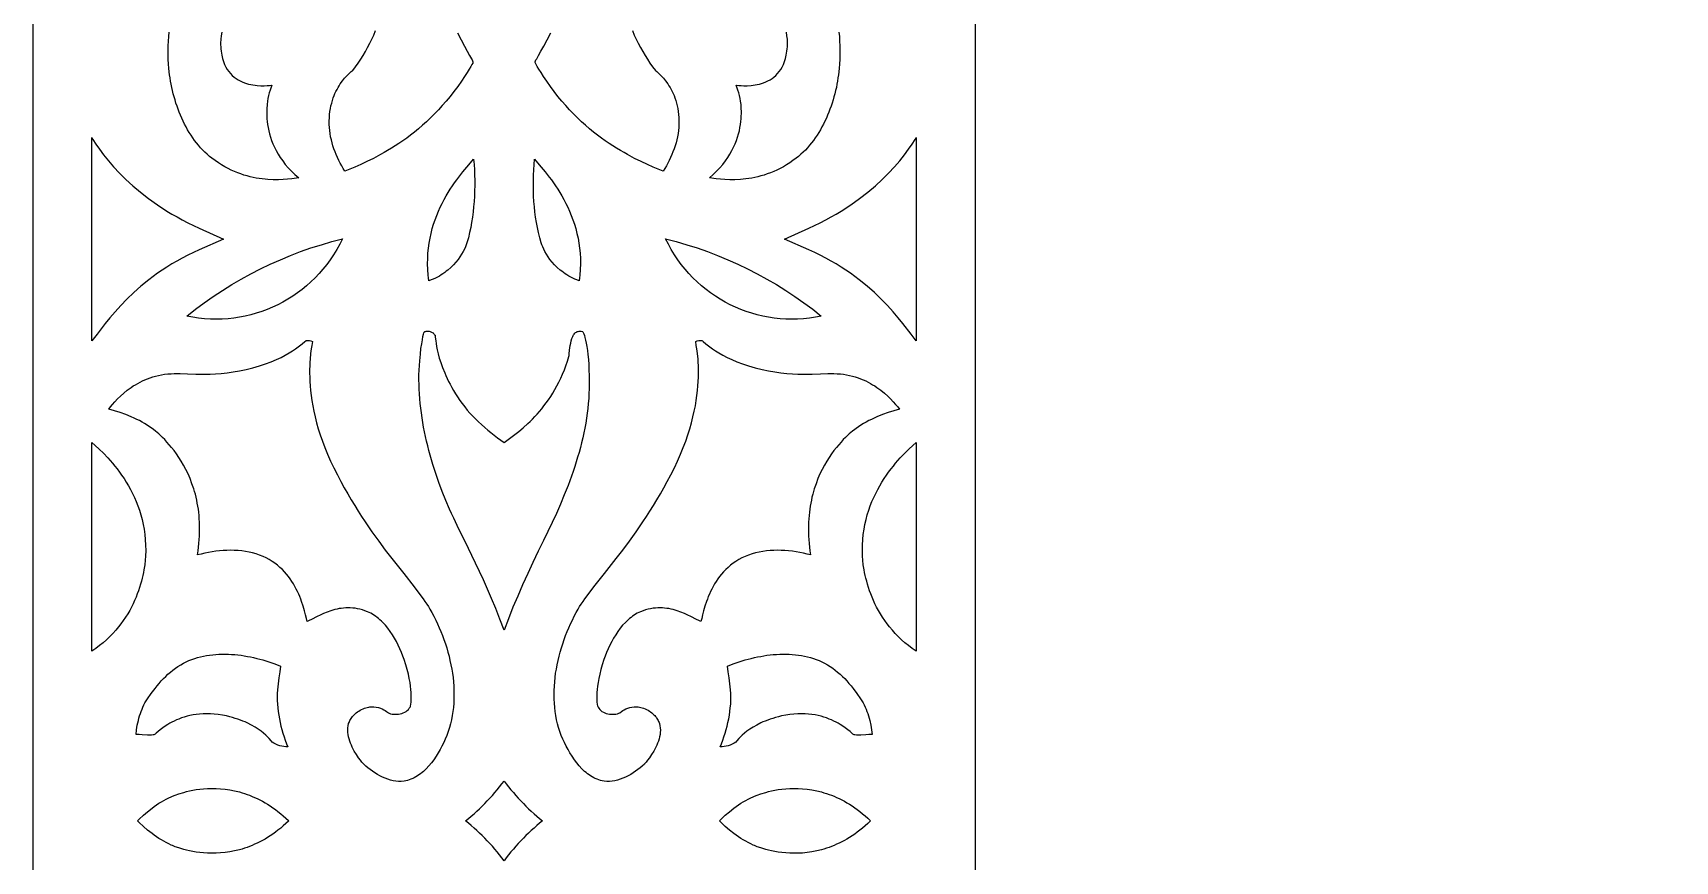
# Model space of a CAD drawing. Extents: x -375 to 375, y -1025 to 1025.
# Drawn here: x -270 to -130.6, y -835.7 to -765.4 of the extents above; entities that cross this region are included whole.
import ezdxf

# ---------------------------------------------------------------- set-up
doc = ezdxf.new("R2010")
doc.units = 0
doc.layers.add('LAYER_1', color=18, linetype='CONTINUOUS')
doc.layers.add('LAYER_2', color=174, linetype='CONTINUOUS')

msp = doc.modelspace()

# ---------------------------------------------------------------- linework, layer by layer
at = {"layer": 'LAYER_1'}
for points in [[(-253.97, -765.38), (-254.02, -765.67), (-254.05, -765.97), (-254.06, -766.29), (-254.06, -766.45), (-254.05, -766.62), (-254.04, -766.79), (-254.02, -766.97), (-253.99, -767.14), (-253.96, -767.33), (-253.9, -767.61), (-253.82, -767.87), (-253.72, -768.11), (-253.62, -768.33), (-253.5, -768.53), (-253.37, -768.72), (-253.22, -768.89), (-253.07, -769.04), (-252.91, -769.18), (-252.75, -769.3), (-252.58, -769.41), (-252.4, -769.51), (-252.22, -769.59), (-252.04, -769.66), (-251.86, -769.72), (-251.68, -769.77), (-251.5, -769.81), (-251.32, -769.85), (-251.14, -769.87), (-250.97, -769.89), (-250.65, -769.91), (-250.36, -769.92), (-250.12, -769.9), (-249.92, -769.89), (-249.71, -769.86), (-249.86, -770.3), (-249.93, -770.53), (-249.99, -770.75), (-250.04, -771), (-250.08, -771.23), (-250.12, -771.52), (-250.14, -771.87), (-250.15, -772.07), (-250.15, -772.28), (-250.14, -772.5), (-250.13, -772.72), (-250.11, -772.96), (-250.08, -773.21), (-250.03, -773.47), (-249.98, -773.73), (-249.91, -774), (-249.83, -774.27), (-249.73, -774.55), (-249.62, -774.84), (-249.49, -775.13), (-249.35, -775.42), (-249.18, -775.71), (-249, -776), (-248.79, -776.3), (-248.57, -776.59), (-248.32, -776.88), (-248.05, -777.17), (-247.75, -777.46), (-247.43, -777.74), (-248.02, -777.82), (-248.37, -777.85), (-248.75, -777.88), (-249.16, -777.89), (-249.59, -777.89), (-250.06, -777.87), (-250.29, -777.85), (-250.54, -777.82), (-250.78, -777.79), (-251.04, -777.75), (-251.29, -777.7), (-251.55, -777.64), (-251.81, -777.57), (-252.08, -777.49), (-252.34, -777.4), (-252.61, -777.31), (-252.88, -777.2), (-253.16, -777.07), (-253.43, -776.94), (-253.7, -776.79), (-253.98, -776.63), (-254.25, -776.46), (-254.53, -776.27), (-254.8, -776.07), (-255.01, -775.91), (-255.2, -775.73), (-255.4, -775.55), (-255.58, -775.37), (-255.76, -775.17), (-255.94, -774.97), (-256.11, -774.77), (-256.27, -774.56), (-256.42, -774.34), (-256.57, -774.11), (-256.72, -773.88), (-256.86, -773.65), (-256.99, -773.41), (-257.12, -773.17), (-257.24, -772.93), (-257.36, -772.68), (-257.47, -772.42), (-257.57, -772.17), (-257.67, -771.91), (-257.76, -771.65), (-257.85, -771.39), (-257.93, -771.12), (-258.01, -770.86), (-258.08, -770.59), (-258.14, -770.32), (-258.2, -770.05), (-258.26, -769.79), (-258.31, -769.52), (-258.35, -769.25), (-258.39, -768.98), (-258.45, -768.45), (-258.48, -768.07), (-258.5, -767.69), (-258.51, -767.3), (-258.52, -766.92), (-258.51, -766.53), (-258.49, -766.14), (-258.47, -765.75), (-258.43, -765.37)], [(-233.96, -765.42), (-233.65, -766.03), (-233.36, -766.55), (-233.12, -766.99), (-232.92, -767.34), (-232.77, -767.62), (-232.71, -767.72), (-232.67, -767.81), (-232.65, -767.88), (-232.64, -767.93), (-232.66, -767.99), (-232.72, -768.11), (-232.82, -768.29), (-232.96, -768.52), (-233.14, -768.8), (-233.36, -769.14), (-233.62, -769.53), (-233.93, -769.97), (-234.26, -770.4), (-234.58, -770.82), (-234.91, -771.22), (-235.24, -771.6), (-235.57, -771.97), (-235.91, -772.31), (-236.24, -772.65), (-236.58, -772.97), (-236.92, -773.27), (-237.26, -773.56), (-237.59, -773.84), (-237.93, -774.1), (-238.26, -774.35), (-238.59, -774.59), (-238.92, -774.81), (-239.24, -775.02), (-239.56, -775.22), (-239.88, -775.41), (-240.19, -775.59), (-240.49, -775.76), (-241.08, -776.08), (-241.64, -776.35), (-242.17, -776.6), (-242.66, -776.81), (-243.51, -777.17), (-243.65, -776.95), (-243.78, -776.72), (-243.9, -776.48), (-244.02, -776.25), (-244.13, -776.01), (-244.24, -775.76), (-244.34, -775.51), (-244.44, -775.26), (-244.52, -775.01), (-244.6, -774.76), (-244.66, -774.5), (-244.72, -774.24), (-244.77, -773.98), (-244.8, -773.72), (-244.83, -773.46), (-244.84, -773.2), (-244.84, -772.91), (-244.83, -772.62), (-244.81, -772.35), (-244.78, -772.09), (-244.74, -771.85), (-244.69, -771.61), (-244.63, -771.38), (-244.57, -771.16), (-244.5, -770.95), (-244.43, -770.75), (-244.35, -770.56), (-244.27, -770.39), (-244.18, -770.22), (-244.09, -770.06), (-244, -769.91), (-243.91, -769.76), (-243.72, -769.51), (-243.54, -769.28), (-243.37, -769.09), (-243.21, -768.94), (-242.97, -768.72), (-242.89, -768.65), (-242.85, -768.61), (-242.61, -768.3), (-242.39, -767.99), (-242.17, -767.67), (-241.97, -767.34), (-241.77, -767), (-241.58, -766.66), (-241.4, -766.31), (-241.22, -765.96), (-241.06, -765.61), (-240.91, -765.24)], [(-219.09, -765.24), (-218.94, -765.61), (-218.78, -765.96), (-218.6, -766.31), (-218.42, -766.66), (-218.23, -767), (-218.03, -767.34), (-217.83, -767.67), (-217.61, -767.99), (-217.39, -768.3), (-217.15, -768.61), (-217.11, -768.65), (-217.03, -768.72), (-216.79, -768.94), (-216.63, -769.09), (-216.46, -769.28), (-216.28, -769.51), (-216.09, -769.76), (-216, -769.91), (-215.91, -770.06), (-215.82, -770.22), (-215.73, -770.39), (-215.65, -770.56), (-215.57, -770.75), (-215.5, -770.95), (-215.43, -771.16), (-215.37, -771.38), (-215.31, -771.61), (-215.26, -771.85), (-215.22, -772.09), (-215.19, -772.35), (-215.17, -772.62), (-215.16, -772.91), (-215.16, -773.2), (-215.17, -773.46), (-215.2, -773.72), (-215.23, -773.98), (-215.28, -774.24), (-215.34, -774.5), (-215.4, -774.76), (-215.48, -775.01), (-215.56, -775.26), (-215.66, -775.51), (-215.76, -775.76), (-215.86, -776.01), (-215.98, -776.25), (-216.1, -776.48), (-216.22, -776.72), (-216.35, -776.95), (-216.49, -777.17), (-217.34, -776.81), (-217.83, -776.6), (-218.36, -776.35), (-218.92, -776.08), (-219.51, -775.76), (-219.81, -775.59), (-220.12, -775.41), (-220.44, -775.22), (-220.76, -775.02), (-221.08, -774.81), (-221.41, -774.59), (-221.74, -774.35), (-222.07, -774.1), (-222.41, -773.84), (-222.74, -773.56), (-223.08, -773.27), (-223.42, -772.97), (-223.75, -772.65), (-224.09, -772.31), (-224.43, -771.97), (-224.76, -771.6), (-225.09, -771.22), (-225.42, -770.82), (-225.74, -770.4), (-226.07, -769.97), (-226.38, -769.53), (-226.64, -769.14), (-226.86, -768.8), (-227.04, -768.52), (-227.18, -768.29), (-227.28, -768.11), (-227.34, -767.99), (-227.36, -767.93), (-227.35, -767.88), (-227.32, -767.81), (-227.29, -767.72), (-227.23, -767.62), (-227.08, -767.34), (-226.88, -766.99), (-226.63, -766.55), (-226.35, -766.03), (-226.04, -765.42)], [(-201.57, -765.37), (-201.53, -765.75), (-201.51, -766.14), (-201.49, -766.53), (-201.48, -766.92), (-201.49, -767.3), (-201.5, -767.69), (-201.52, -768.07), (-201.55, -768.45), (-201.61, -768.98), (-201.65, -769.25), (-201.69, -769.52), (-201.74, -769.79), (-201.79, -770.05), (-201.85, -770.32), (-201.92, -770.59), (-201.99, -770.86), (-202.07, -771.12), (-202.15, -771.39), (-202.24, -771.65), (-202.33, -771.91), (-202.43, -772.17), (-202.53, -772.42), (-202.64, -772.68), (-202.76, -772.93), (-202.88, -773.17), (-203.01, -773.41), (-203.14, -773.65), (-203.28, -773.88), (-203.42, -774.11), (-203.58, -774.34), (-203.73, -774.56), (-203.89, -774.77), (-204.06, -774.97), (-204.24, -775.17), (-204.42, -775.37), (-204.6, -775.55), (-204.8, -775.73), (-204.99, -775.91), (-205.2, -776.07), (-205.47, -776.27), (-205.75, -776.46), (-206.02, -776.63), (-206.29, -776.79), (-206.57, -776.94), (-206.84, -777.07), (-207.11, -777.2), (-207.39, -777.31), (-207.66, -777.4), (-207.92, -777.49), (-208.19, -777.57), (-208.45, -777.64), (-208.71, -777.7), (-208.96, -777.75), (-209.22, -777.79), (-209.46, -777.82), (-209.71, -777.85), (-209.94, -777.87), (-210.4, -777.89), (-210.84, -777.89), (-211.25, -777.88), (-211.63, -777.85), (-211.98, -777.82), (-212.57, -777.74), (-212.25, -777.46), (-211.95, -777.17), (-211.68, -776.88), (-211.43, -776.59), (-211.2, -776.3), (-211, -776), (-210.82, -775.71), (-210.65, -775.42), (-210.51, -775.13), (-210.38, -774.84), (-210.27, -774.55), (-210.17, -774.27), (-210.09, -774), (-210.02, -773.73), (-209.97, -773.47), (-209.92, -773.21), (-209.89, -772.96), (-209.87, -772.72), (-209.86, -772.5), (-209.85, -772.28), (-209.85, -772.07), (-209.86, -771.87), (-209.88, -771.52), (-209.92, -771.23), (-209.95, -771), (-210.01, -770.75), (-210.07, -770.53), (-210.14, -770.3), (-210.29, -769.86), (-210.08, -769.89), (-209.88, -769.9), (-209.64, -769.92), (-209.35, -769.91), (-209.03, -769.89), (-208.86, -769.87), (-208.68, -769.85), (-208.5, -769.81), (-208.32, -769.77), (-208.14, -769.72), (-207.96, -769.66), (-207.78, -769.59), (-207.6, -769.51), (-207.42, -769.41), (-207.25, -769.3), (-207.09, -769.18), (-206.93, -769.04), (-206.78, -768.89), (-206.63, -768.72), (-206.5, -768.53), (-206.38, -768.33), (-206.27, -768.11), (-206.18, -767.87), (-206.1, -767.61), (-206.04, -767.33), (-206.01, -767.14), (-205.98, -766.97), (-205.96, -766.79), (-205.95, -766.62), (-205.94, -766.45), (-205.94, -766.29), (-205.95, -765.97), (-205.98, -765.67), (-206.03, -765.38)]]:
    msp.add_lwpolyline(points, dxfattribs=at)
for points in [[(-265, -774.32), (-264.91, -774.47), (-264.65, -774.87), (-264.34, -775.31), (-263.99, -775.78), (-263.59, -776.28), (-263.15, -776.79), (-262.65, -777.32), (-262.11, -777.86), (-261.52, -778.4), (-260.87, -778.95), (-260.18, -779.49), (-259.43, -780.02), (-258.62, -780.55), (-258.2, -780.8), (-257.76, -781.05), (-257.31, -781.3), (-256.84, -781.54), (-256.36, -781.77), (-255.87, -782), (-253.81, -782.92), (-255.87, -783.84), (-256.37, -784.06), (-256.85, -784.3), (-257.32, -784.54), (-257.77, -784.79), (-258.2, -785.04), (-258.62, -785.3), (-259.02, -785.56), (-259.41, -785.83), (-259.78, -786.1), (-260.14, -786.37), (-260.82, -786.92), (-261.44, -787.47), (-262.01, -788.02), (-262.54, -788.57), (-263.02, -789.1), (-263.46, -789.61), (-263.86, -790.1), (-264.55, -790.99), (-265, -791.57)], [(-195.45, -790.99), (-196.14, -790.1), (-196.54, -789.61), (-196.98, -789.1), (-197.46, -788.57), (-197.99, -788.02), (-198.56, -787.47), (-199.18, -786.92), (-199.86, -786.37), (-200.22, -786.1), (-200.59, -785.83), (-200.98, -785.56), (-201.38, -785.3), (-201.8, -785.04), (-202.23, -784.79), (-202.68, -784.54), (-203.15, -784.3), (-203.63, -784.06), (-204.13, -783.84), (-206.19, -782.92), (-204.13, -782), (-203.64, -781.77), (-203.16, -781.54), (-202.69, -781.3), (-202.24, -781.05), (-201.8, -780.8), (-201.38, -780.55), (-200.57, -780.02), (-199.82, -779.49), (-199.13, -778.95), (-198.48, -778.4), (-197.89, -777.86), (-197.35, -777.32), (-196.85, -776.79), (-196.41, -776.28), (-196.01, -775.78), (-195.66, -775.31), (-195.35, -774.87), (-195.09, -774.47), (-195, -774.32), (-195, -791.57)], [(-236.41, -786.22), (-236.44, -785.98), (-236.47, -785.5), (-236.49, -785.03), (-236.48, -784.57), (-236.46, -784.12), (-236.41, -783.69), (-236.36, -783.26), (-236.28, -782.84), (-236.19, -782.44), (-236.09, -782.04), (-235.98, -781.66), (-235.85, -781.28), (-235.71, -780.92), (-235.57, -780.57), (-235.41, -780.23), (-235.25, -779.9), (-235.09, -779.58), (-234.91, -779.27), (-234.74, -778.97), (-234.56, -778.69), (-234.38, -778.41), (-234.2, -778.15), (-234.02, -777.9), (-233.84, -777.66), (-233.49, -777.21), (-233.16, -776.81), (-232.85, -776.46), (-232.58, -776.15), (-232.55, -776.6), (-232.52, -777.04), (-232.51, -777.49), (-232.49, -777.94), (-232.49, -778.39), (-232.5, -778.83), (-232.51, -779.28), (-232.54, -779.73), (-232.58, -780.18), (-232.62, -780.62), (-232.68, -781.07), (-232.75, -781.51), (-232.83, -781.95), (-232.93, -782.38), (-233.03, -782.81), (-233.16, -783.24), (-233.21, -783.4), (-233.28, -783.58), (-233.37, -783.77), (-233.47, -783.98), (-233.6, -784.2), (-233.74, -784.42), (-233.9, -784.65), (-234.09, -784.88), (-234.29, -785.11), (-234.52, -785.34), (-234.77, -785.56), (-234.9, -785.66), (-235.04, -785.77), (-235.19, -785.87), (-235.34, -785.97), (-235.49, -786.06), (-235.66, -786.15), (-235.83, -786.24), (-236.01, -786.32), (-236.19, -786.39), (-236.38, -786.47)], [(-223.81, -786.39), (-223.99, -786.32), (-224.17, -786.24), (-224.34, -786.15), (-224.5, -786.06), (-224.66, -785.97), (-224.81, -785.87), (-224.96, -785.77), (-225.1, -785.66), (-225.23, -785.56), (-225.48, -785.34), (-225.71, -785.11), (-225.91, -784.88), (-226.1, -784.65), (-226.26, -784.42), (-226.4, -784.2), (-226.53, -783.98), (-226.63, -783.77), (-226.72, -783.58), (-226.79, -783.4), (-226.84, -783.24), (-226.96, -782.81), (-227.07, -782.38), (-227.17, -781.95), (-227.25, -781.51), (-227.32, -781.07), (-227.38, -780.62), (-227.42, -780.18), (-227.46, -779.73), (-227.49, -779.28), (-227.5, -778.83), (-227.51, -778.39), (-227.5, -777.94), (-227.49, -777.49), (-227.47, -777.04), (-227.45, -776.6), (-227.41, -776.15), (-227.15, -776.46), (-226.84, -776.81), (-226.51, -777.21), (-226.16, -777.66), (-225.98, -777.9), (-225.8, -778.15), (-225.62, -778.41), (-225.44, -778.69), (-225.26, -778.97), (-225.08, -779.27), (-224.91, -779.58), (-224.75, -779.9), (-224.59, -780.23), (-224.43, -780.57), (-224.29, -780.92), (-224.15, -781.28), (-224.02, -781.66), (-223.91, -782.04), (-223.81, -782.44), (-223.72, -782.84), (-223.64, -783.26), (-223.58, -783.69), (-223.54, -784.12), (-223.52, -784.57), (-223.51, -785.03), (-223.53, -785.5), (-223.56, -785.98), (-223.59, -786.22), (-223.62, -786.47)], [(-254.92, -789.72), (-255.43, -789.69), (-255.93, -789.63), (-256.43, -789.56), (-256.93, -789.46), (-256.2, -788.88), (-255.45, -788.33), (-254.68, -787.79), (-253.91, -787.28), (-253.12, -786.79), (-252.31, -786.32), (-251.5, -785.88), (-250.67, -785.45), (-249.84, -785.05), (-248.99, -784.68), (-248.13, -784.32), (-247.27, -783.99), (-246.39, -783.68), (-245.51, -783.4), (-244.62, -783.14), (-243.72, -782.91), (-243.95, -783.37), (-244.2, -783.82), (-244.47, -784.25), (-244.75, -784.68), (-245.05, -785.08), (-245.37, -785.47), (-245.7, -785.85), (-246.04, -786.21), (-246.39, -786.56), (-246.76, -786.89), (-247.14, -787.2), (-247.54, -787.49), (-247.94, -787.77), (-248.36, -788.03), (-248.78, -788.28), (-249.21, -788.5), (-249.65, -788.71), (-250.1, -788.9), (-250.56, -789.07), (-251.03, -789.22), (-251.5, -789.36), (-251.97, -789.47), (-252.46, -789.56), (-252.94, -789.64), (-253.43, -789.69), (-253.93, -789.72), (-254.42, -789.73)], [(-206.07, -789.72), (-206.57, -789.69), (-207.06, -789.64), (-207.54, -789.56), (-208.03, -789.47), (-208.5, -789.36), (-208.97, -789.22), (-209.44, -789.07), (-209.9, -788.9), (-210.35, -788.71), (-210.79, -788.5), (-211.22, -788.28), (-211.64, -788.03), (-212.06, -787.77), (-212.46, -787.49), (-212.85, -787.2), (-213.24, -786.89), (-213.6, -786.56), (-213.96, -786.21), (-214.3, -785.85), (-214.63, -785.47), (-214.95, -785.08), (-215.25, -784.68), (-215.53, -784.25), (-215.8, -783.82), (-216.05, -783.37), (-216.28, -782.91), (-215.38, -783.14), (-214.49, -783.4), (-213.61, -783.68), (-212.73, -783.99), (-211.87, -784.32), (-211.01, -784.68), (-210.16, -785.05), (-209.33, -785.45), (-208.5, -785.88), (-207.69, -786.32), (-206.88, -786.79), (-206.09, -787.28), (-205.32, -787.79), (-204.55, -788.33), (-203.8, -788.88), (-203.07, -789.46), (-203.57, -789.56), (-204.07, -789.63), (-204.57, -789.69), (-205.08, -789.72), (-205.57, -789.73)], [(-239.18, -828.92), (-239.41, -828.88), (-239.64, -828.83), (-239.87, -828.76), (-240.09, -828.67), (-240.31, -828.58), (-240.53, -828.47), (-240.75, -828.35), (-240.96, -828.22), (-241.16, -828.08), (-241.36, -827.94), (-241.55, -827.79), (-241.73, -827.64), (-241.91, -827.48), (-241.96, -827.43), (-242.06, -827.32), (-242.19, -827.15), (-242.35, -826.93), (-242.53, -826.67), (-242.71, -826.37), (-242.8, -826.21), (-242.88, -826.05), (-242.96, -825.88), (-243.04, -825.7), (-243.1, -825.52), (-243.16, -825.34), (-243.21, -825.15), (-243.24, -824.97), (-243.26, -824.78), (-243.27, -824.59), (-243.26, -824.41), (-243.23, -824.22), (-243.19, -824.04), (-243.16, -823.95), (-243.12, -823.86), (-243.08, -823.78), (-243.04, -823.69), (-242.98, -823.6), (-242.92, -823.52), (-242.86, -823.44), (-242.79, -823.36), (-242.71, -823.28), (-242.63, -823.2), (-242.54, -823.13), (-242.44, -823.05), (-242.34, -822.98), (-242.22, -822.91), (-242.1, -822.84), (-241.97, -822.78), (-241.85, -822.73), (-241.73, -822.69), (-241.61, -822.66), (-241.49, -822.63), (-241.38, -822.62), (-241.27, -822.61), (-241.16, -822.6), (-241.06, -822.61), (-240.86, -822.63), (-240.67, -822.67), (-240.5, -822.72), (-240.34, -822.79), (-240.2, -822.86), (-240.08, -822.93), (-239.97, -823), (-239.82, -823.11), (-239.74, -823.16), (-239.63, -823.2), (-239.5, -823.23), (-239.37, -823.25), (-239.24, -823.25), (-239.1, -823.25), (-238.96, -823.23), (-238.82, -823.2), (-238.68, -823.17), (-238.55, -823.12), (-238.43, -823.06), (-238.31, -823), (-238.21, -822.92), (-238.12, -822.84), (-238.04, -822.74), (-237.97, -822.64), (-237.95, -822.58), (-237.93, -822.52), (-237.91, -822.42), (-237.89, -822.19), (-237.88, -822.04), (-237.87, -821.85), (-237.87, -821.64), (-237.88, -821.41), (-237.9, -821.14), (-237.94, -820.85), (-237.98, -820.54), (-238.04, -820.2), (-238.12, -819.84), (-238.22, -819.45), (-238.34, -819.04), (-238.48, -818.61), (-238.59, -818.31), (-238.71, -818), (-238.85, -817.69), (-238.99, -817.39), (-239.14, -817.08), (-239.3, -816.79), (-239.48, -816.5), (-239.66, -816.22), (-239.86, -815.95), (-240.07, -815.69), (-240.29, -815.45), (-240.41, -815.34), (-240.53, -815.23), (-240.65, -815.13), (-240.78, -815.03), (-240.9, -814.93), (-241.04, -814.84), (-241.17, -814.76), (-241.31, -814.68), (-241.45, -814.61), (-241.59, -814.55), (-241.81, -814.46), (-242.02, -814.39), (-242.24, -814.33), (-242.44, -814.29), (-242.65, -814.25), (-242.85, -814.23), (-243.05, -814.22), (-243.25, -814.21), (-243.44, -814.22), (-243.63, -814.23), (-243.82, -814.26), (-244, -814.28), (-244.18, -814.32), (-244.36, -814.36), (-244.7, -814.46), (-245.02, -814.57), (-245.32, -814.7), (-245.61, -814.83), (-245.87, -814.96), (-246.34, -815.2), (-246.54, -815.3), (-246.72, -815.38), (-246.78, -815.12), (-246.85, -814.81), (-246.94, -814.46), (-247.05, -814.08), (-247.18, -813.68), (-247.26, -813.47), (-247.34, -813.26), (-247.43, -813.05), (-247.53, -812.83), (-247.64, -812.62), (-247.75, -812.4), (-247.88, -812.19), (-248.01, -811.98), (-248.15, -811.76), (-248.3, -811.56), (-248.47, -811.35), (-248.64, -811.16), (-248.82, -810.96), (-249.02, -810.78), (-249.23, -810.6), (-249.45, -810.43), (-249.68, -810.27), (-249.93, -810.12), (-250.19, -809.98), (-250.46, -809.85), (-250.75, -809.74), (-251.05, -809.64), (-251.35, -809.55), (-251.65, -809.48), (-251.96, -809.43), (-252.27, -809.38), (-252.58, -809.35), (-252.9, -809.34), (-253.21, -809.33), (-253.53, -809.34), (-253.85, -809.36), (-254.16, -809.38), (-254.48, -809.42), (-254.79, -809.46), (-255.1, -809.52), (-255.41, -809.58), (-255.72, -809.65), (-256.02, -809.72), (-255.97, -809.39), (-255.93, -809.07), (-255.9, -808.75), (-255.87, -808.43), (-255.85, -808.12), (-255.84, -807.82), (-255.84, -807.52), (-255.84, -807.22), (-255.85, -806.94), (-255.87, -806.65), (-255.89, -806.38), (-255.92, -806.1), (-255.95, -805.84), (-255.99, -805.58), (-256.04, -805.32), (-256.09, -805.07), (-256.14, -804.82), (-256.2, -804.58), (-256.27, -804.35), (-256.34, -804.12), (-256.49, -803.68), (-256.65, -803.25), (-256.82, -802.85), (-257.01, -802.47), (-257.2, -802.11), (-257.4, -801.77), (-257.6, -801.45), (-257.81, -801.15), (-258.01, -800.87), (-258.22, -800.61), (-258.42, -800.37), (-258.62, -800.15), (-258.8, -799.94), (-258.98, -799.76), (-259.31, -799.46), (-259.58, -799.23), (-259.77, -799.07), (-259.88, -799), (-260.09, -798.85), (-260.3, -798.71), (-260.51, -798.58), (-260.73, -798.45), (-260.96, -798.33), (-261.18, -798.22), (-261.41, -798.11), (-261.65, -798.01), (-262.12, -797.82), (-262.6, -797.65), (-263.08, -797.49), (-263.56, -797.35), (-263.42, -797.16), (-263.24, -796.95), (-263.04, -796.73), (-262.82, -796.49), (-262.57, -796.25), (-262.29, -796), (-261.98, -795.75), (-261.82, -795.63), (-261.65, -795.51), (-261.48, -795.39), (-261.29, -795.28), (-261.1, -795.17), (-260.9, -795.06), (-260.7, -794.96), (-260.49, -794.87), (-260.27, -794.78), (-260.05, -794.69), (-259.81, -794.62), (-259.58, -794.55), (-259.33, -794.49), (-259.08, -794.44), (-258.82, -794.4), (-258.55, -794.37), (-258.27, -794.35), (-257.99, -794.34), (-257.48, -794.34), (-256.87, -794.37), (-256.17, -794.39), (-255.78, -794.4), (-255.37, -794.39), (-254.94, -794.38), (-254.49, -794.36), (-254.01, -794.32), (-253.51, -794.27), (-253, -794.2), (-252.46, -794.1), (-251.9, -793.99), (-251.33, -793.85), (-251.04, -793.77), (-250.76, -793.69), (-250.5, -793.6), (-250.25, -793.52), (-249.77, -793.34), (-249.33, -793.15), (-248.93, -792.96), (-248.57, -792.77), (-248.24, -792.58), (-247.96, -792.4), (-247.7, -792.23), (-247.48, -792.07), (-247.13, -791.8), (-246.91, -791.62), (-246.84, -791.56), (-246.79, -791.54), (-246.73, -791.53), (-246.66, -791.53), (-246.52, -791.54), (-246.39, -791.57), (-246.27, -791.62), (-246.32, -791.95), (-246.37, -792.25), (-246.42, -792.64), (-246.47, -793.12), (-246.49, -793.38), (-246.5, -793.67), (-246.51, -793.98), (-246.51, -794.3), (-246.5, -794.65), (-246.49, -795.01), (-246.46, -795.39), (-246.43, -795.78), (-246.38, -796.2), (-246.31, -796.63), (-246.24, -797.08), (-246.15, -797.54), (-246.04, -798.02), (-245.91, -798.51), (-245.77, -799.02), (-245.61, -799.54), (-245.42, -800.07), (-245.22, -800.62), (-244.99, -801.18), (-244.73, -801.76), (-244.46, -802.34), (-244.15, -802.94), (-243.86, -803.49), (-243.57, -804.02), (-243.27, -804.54), (-242.97, -805.04), (-242.68, -805.53), (-242.38, -806), (-242.09, -806.46), (-241.79, -806.91), (-241.5, -807.34), (-241.21, -807.76), (-240.63, -808.57), (-240.08, -809.32), (-239.53, -810.03), (-238.52, -811.31), (-237.62, -812.44), (-237.22, -812.96), (-236.87, -813.44), (-236.71, -813.67), (-236.56, -813.89), (-236.42, -814.11), (-236.29, -814.32), (-236.12, -814.62), (-235.96, -814.93), (-235.8, -815.25), (-235.65, -815.57), (-235.5, -815.9), (-235.36, -816.23), (-235.23, -816.57), (-235.1, -816.91), (-234.98, -817.26), (-234.87, -817.61), (-234.77, -817.97), (-234.67, -818.32), (-234.59, -818.68), (-234.51, -819.04), (-234.44, -819.41), (-234.38, -819.77), (-234.33, -820.13), (-234.3, -820.5), (-234.27, -820.86), (-234.25, -821.22), (-234.25, -821.59), (-234.25, -821.95), (-234.27, -822.3), (-234.3, -822.66), (-234.34, -823.01), (-234.39, -823.36), (-234.46, -823.71), (-234.54, -824.05), (-234.63, -824.38), (-234.73, -824.71), (-234.86, -825.04), (-234.99, -825.36), (-235.12, -825.65), (-235.27, -825.94), (-235.43, -826.23), (-235.59, -826.53), (-235.77, -826.81), (-235.97, -827.1), (-236.17, -827.37), (-236.38, -827.63), (-236.61, -827.87), (-236.72, -827.98), (-236.84, -828.09), (-236.96, -828.2), (-237.09, -828.3), (-237.22, -828.39), (-237.35, -828.48), (-237.48, -828.56), (-237.62, -828.64), (-237.75, -828.7), (-237.9, -828.76), (-238.04, -828.81), (-238.19, -828.86), (-238.33, -828.89), (-238.49, -828.92), (-238.72, -828.94), (-238.95, -828.94)], [(-230.36, -815.17), (-230.71, -814.28), (-231.06, -813.43), (-231.41, -812.62), (-231.75, -811.85), (-232.09, -811.12), (-232.41, -810.42), (-232.72, -809.77), (-233.3, -808.58), (-233.83, -807.53), (-234.27, -806.62), (-234.46, -806.21), (-234.63, -805.84), (-234.94, -805.1), (-235.24, -804.35), (-235.53, -803.59), (-235.8, -802.82), (-236.05, -802.05), (-236.16, -801.65), (-236.28, -801.26), (-236.38, -800.87), (-236.48, -800.47), (-236.58, -800.08), (-236.67, -799.68), (-236.75, -799.28), (-236.83, -798.88), (-236.9, -798.48), (-236.96, -798.08), (-237.02, -797.68), (-237.07, -797.27), (-237.12, -796.87), (-237.15, -796.47), (-237.18, -796.07), (-237.2, -795.66), (-237.21, -795.26), (-237.22, -794.86), (-237.22, -794.45), (-237.2, -794.05), (-237.18, -793.65), (-237.15, -793.25), (-237.1, -792.7), (-237.05, -792.22), (-236.99, -791.81), (-236.93, -791.47), (-236.88, -791.2), (-236.84, -791), (-236.8, -790.88), (-236.78, -790.84), (-236.77, -790.82), (-236.72, -790.78), (-236.67, -790.76), (-236.61, -790.74), (-236.55, -790.73), (-236.48, -790.73), (-236.42, -790.73), (-236.35, -790.74), (-236.28, -790.76), (-236.21, -790.79), (-236.15, -790.82), (-236.09, -790.85), (-236.03, -790.89), (-235.98, -790.94), (-235.93, -790.98), (-235.89, -791.04), (-235.86, -791.09), (-235.85, -791.14), (-235.84, -791.24), (-235.8, -791.56), (-235.77, -791.78), (-235.73, -792.04), (-235.67, -792.33), (-235.59, -792.66), (-235.5, -793.02), (-235.37, -793.41), (-235.22, -793.83), (-235.04, -794.28), (-234.94, -794.51), (-234.83, -794.75), (-234.71, -795), (-234.58, -795.25), (-234.44, -795.51), (-234.29, -795.78), (-234.13, -796.05), (-233.95, -796.32), (-233.76, -796.61), (-233.56, -796.89), (-233.34, -797.16), (-233.12, -797.43), (-232.89, -797.69), (-232.66, -797.95), (-232.41, -798.19), (-232.16, -798.44), (-231.9, -798.67), (-231.64, -798.9), (-231.38, -799.13), (-231.11, -799.35), (-230.56, -799.78), (-230, -800.19), (-229.42, -799.77), (-229.09, -799.52), (-228.74, -799.24), (-228.37, -798.93), (-227.98, -798.58), (-227.79, -798.39), (-227.59, -798.2), (-227.39, -797.99), (-227.19, -797.78), (-227, -797.55), (-226.8, -797.32), (-226.61, -797.08), (-226.41, -796.82), (-226.22, -796.56), (-226.04, -796.28), (-225.86, -795.99), (-225.68, -795.7), (-225.51, -795.39), (-225.34, -795.07), (-225.18, -794.73), (-225.03, -794.39), (-224.88, -794.03), (-224.75, -793.67), (-224.62, -793.28), (-224.5, -792.89), (-224.48, -792.79), (-224.47, -792.66), (-224.43, -792.34), (-224.41, -792.15), (-224.38, -791.96), (-224.34, -791.76), (-224.3, -791.56), (-224.24, -791.37), (-224.17, -791.2), (-224.13, -791.12), (-224.09, -791.05), (-224.04, -790.98), (-223.98, -790.92), (-223.92, -790.86), (-223.86, -790.82), (-223.79, -790.78), (-223.71, -790.76), (-223.63, -790.74), (-223.54, -790.74), (-223.45, -790.74), (-223.34, -790.76), (-223.33, -790.77), (-223.31, -790.79), (-223.27, -790.85), (-223.23, -790.96), (-223.18, -791.1), (-223.13, -791.28), (-223.08, -791.5), (-223.02, -791.75), (-222.97, -792.04), (-222.92, -792.37), (-222.88, -792.73), (-222.84, -793.13), (-222.81, -793.56), (-222.79, -794.02), (-222.77, -794.52), (-222.77, -795.06), (-222.77, -795.62), (-222.79, -796.04), (-222.81, -796.46), (-222.85, -796.88), (-222.89, -797.3), (-222.94, -797.71), (-223, -798.13), (-223.07, -798.54), (-223.15, -798.96), (-223.23, -799.37), (-223.32, -799.79), (-223.42, -800.2), (-223.52, -800.61), (-223.63, -801.02), (-223.75, -801.42), (-223.87, -801.83), (-224, -802.23), (-224.14, -802.64), (-224.28, -803.04), (-224.57, -803.84), (-224.89, -804.63), (-225.21, -805.42), (-225.56, -806.2), (-225.91, -806.97), (-226.27, -807.74), (-226.64, -808.49), (-227.1, -809.42), (-227.55, -810.36), (-227.99, -811.31), (-228.42, -812.26), (-228.83, -813.21), (-229.24, -814.17), (-229.63, -815.14), (-230, -816.11)], [(-221.28, -828.94), (-221.51, -828.92), (-221.66, -828.89), (-221.81, -828.86), (-221.96, -828.81), (-222.1, -828.76), (-222.25, -828.7), (-222.38, -828.64), (-222.52, -828.56), (-222.65, -828.48), (-222.78, -828.39), (-222.91, -828.3), (-223.04, -828.2), (-223.16, -828.09), (-223.28, -827.98), (-223.39, -827.87), (-223.62, -827.63), (-223.83, -827.37), (-224.03, -827.1), (-224.23, -826.81), (-224.41, -826.53), (-224.57, -826.23), (-224.73, -825.94), (-224.88, -825.65), (-225.01, -825.36), (-225.14, -825.04), (-225.26, -824.71), (-225.37, -824.38), (-225.46, -824.05), (-225.54, -823.71), (-225.61, -823.36), (-225.66, -823.01), (-225.7, -822.66), (-225.73, -822.3), (-225.75, -821.95), (-225.75, -821.59), (-225.75, -821.22), (-225.73, -820.86), (-225.7, -820.5), (-225.66, -820.13), (-225.62, -819.77), (-225.56, -819.41), (-225.49, -819.04), (-225.41, -818.68), (-225.33, -818.32), (-225.23, -817.97), (-225.13, -817.61), (-225.02, -817.26), (-224.9, -816.91), (-224.77, -816.57), (-224.64, -816.23), (-224.5, -815.9), (-224.35, -815.57), (-224.2, -815.25), (-224.04, -814.93), (-223.88, -814.62), (-223.71, -814.32), (-223.58, -814.11), (-223.44, -813.89), (-223.29, -813.67), (-223.13, -813.44), (-222.78, -812.96), (-222.38, -812.44), (-221.48, -811.31), (-220.47, -810.03), (-219.92, -809.32), (-219.36, -808.57), (-218.79, -807.76), (-218.5, -807.34), (-218.21, -806.91), (-217.91, -806.46), (-217.62, -806), (-217.32, -805.53), (-217.02, -805.04), (-216.73, -804.54), (-216.43, -804.02), (-216.14, -803.49), (-215.85, -802.94), (-215.54, -802.34), (-215.27, -801.76), (-215.01, -801.18), (-214.78, -800.62), (-214.58, -800.07), (-214.39, -799.54), (-214.23, -799.02), (-214.09, -798.51), (-213.96, -798.02), (-213.85, -797.54), (-213.76, -797.08), (-213.68, -796.63), (-213.62, -796.2), (-213.57, -795.78), (-213.54, -795.39), (-213.51, -795.01), (-213.5, -794.65), (-213.49, -794.3), (-213.49, -793.98), (-213.5, -793.67), (-213.51, -793.38), (-213.53, -793.12), (-213.57, -792.64), (-213.63, -792.25), (-213.68, -791.95), (-213.73, -791.62), (-213.61, -791.57), (-213.47, -791.54), (-213.34, -791.53), (-213.27, -791.53), (-213.21, -791.54), (-213.16, -791.56), (-213.09, -791.62), (-212.87, -791.8), (-212.52, -792.07), (-212.3, -792.23), (-212.04, -792.4), (-211.76, -792.58), (-211.43, -792.77), (-211.07, -792.96), (-210.67, -793.15), (-210.23, -793.34), (-209.75, -793.52), (-209.5, -793.6), (-209.24, -793.69), (-208.96, -793.77), (-208.67, -793.85), (-208.1, -793.99), (-207.54, -794.1), (-207, -794.2), (-206.49, -794.27), (-205.99, -794.32), (-205.51, -794.36), (-205.06, -794.38), (-204.63, -794.39), (-204.22, -794.4), (-203.83, -794.39), (-203.13, -794.37), (-202.52, -794.34), (-202.01, -794.34), (-201.73, -794.35), (-201.45, -794.37), (-201.18, -794.4), (-200.92, -794.44), (-200.67, -794.49), (-200.42, -794.55), (-200.18, -794.62), (-199.95, -794.69), (-199.73, -794.78), (-199.51, -794.87), (-199.3, -794.96), (-199.09, -795.06), (-198.9, -795.17), (-198.71, -795.28), (-198.52, -795.39), (-198.35, -795.51), (-198.18, -795.63), (-198.02, -795.75), (-197.71, -796), (-197.43, -796.25), (-197.18, -796.49), (-196.96, -796.73), (-196.76, -796.95), (-196.58, -797.16), (-196.44, -797.35), (-196.92, -797.49), (-197.4, -797.65), (-197.88, -797.82), (-198.35, -798.01), (-198.59, -798.11), (-198.82, -798.22), (-199.04, -798.33), (-199.27, -798.45), (-199.49, -798.58), (-199.7, -798.71), (-199.91, -798.85), (-200.12, -799), (-200.22, -799.07), (-200.42, -799.23), (-200.69, -799.46), (-201.01, -799.76), (-201.2, -799.94), (-201.38, -800.15), (-201.58, -800.37), (-201.78, -800.61), (-201.99, -800.87), (-202.19, -801.15), (-202.4, -801.45), (-202.6, -801.77), (-202.8, -802.11), (-202.99, -802.47), (-203.18, -802.85), (-203.35, -803.25), (-203.51, -803.68), (-203.66, -804.12), (-203.73, -804.35), (-203.8, -804.58), (-203.86, -804.82), (-203.91, -805.07), (-203.96, -805.32), (-204.01, -805.58), (-204.05, -805.84), (-204.08, -806.1), (-204.11, -806.38), (-204.13, -806.65), (-204.15, -806.94), (-204.16, -807.22), (-204.16, -807.52), (-204.16, -807.82), (-204.15, -808.12), (-204.13, -808.43), (-204.1, -808.75), (-204.07, -809.07), (-204.03, -809.39), (-203.98, -809.72), (-204.28, -809.65), (-204.59, -809.58), (-204.9, -809.52), (-205.21, -809.46), (-205.52, -809.42), (-205.84, -809.38), (-206.15, -809.36), (-206.47, -809.34), (-206.79, -809.33), (-207.1, -809.34), (-207.42, -809.35), (-207.73, -809.38), (-208.04, -809.43), (-208.35, -809.48), (-208.65, -809.55), (-208.95, -809.64), (-209.25, -809.74), (-209.54, -809.85), (-209.81, -809.98), (-210.07, -810.12), (-210.32, -810.27), (-210.55, -810.43), (-210.77, -810.6), (-210.98, -810.78), (-211.17, -810.96), (-211.36, -811.16), (-211.53, -811.35), (-211.7, -811.56), (-211.85, -811.76), (-211.99, -811.98), (-212.12, -812.19), (-212.25, -812.4), (-212.36, -812.62), (-212.47, -812.83), (-212.57, -813.05), (-212.66, -813.26), (-212.74, -813.47), (-212.82, -813.68), (-212.95, -814.08), (-213.06, -814.46), (-213.15, -814.81), (-213.22, -815.12), (-213.28, -815.38), (-213.46, -815.3), (-213.66, -815.2), (-214.13, -814.96), (-214.39, -814.83), (-214.68, -814.7), (-214.98, -814.57), (-215.3, -814.46), (-215.64, -814.36), (-215.82, -814.32), (-216, -814.28), (-216.18, -814.26), (-216.37, -814.23), (-216.56, -814.22), (-216.75, -814.21), (-216.95, -814.22), (-217.15, -814.23), (-217.35, -814.25), (-217.56, -814.29), (-217.76, -814.33), (-217.98, -814.39), (-218.19, -814.46), (-218.41, -814.55), (-218.55, -814.61), (-218.69, -814.68), (-218.83, -814.76), (-218.96, -814.84), (-219.1, -814.93), (-219.22, -815.03), (-219.35, -815.13), (-219.47, -815.23), (-219.59, -815.34), (-219.7, -815.45), (-219.93, -815.69), (-220.14, -815.95), (-220.33, -816.22), (-220.52, -816.5), (-220.7, -816.79), (-220.86, -817.08), (-221.01, -817.39), (-221.15, -817.69), (-221.29, -818), (-221.41, -818.31), (-221.52, -818.61), (-221.66, -819.04), (-221.78, -819.45), (-221.88, -819.84), (-221.96, -820.2), (-222.02, -820.54), (-222.06, -820.85), (-222.1, -821.14), (-222.12, -821.41), (-222.13, -821.64), (-222.13, -821.85), (-222.12, -822.04), (-222.11, -822.19), (-222.09, -822.42), (-222.07, -822.52), (-222.05, -822.58), (-222.02, -822.64), (-221.96, -822.74), (-221.88, -822.84), (-221.79, -822.92), (-221.69, -823), (-221.57, -823.06), (-221.45, -823.12), (-221.32, -823.17), (-221.18, -823.2), (-221.04, -823.23), (-220.9, -823.25), (-220.76, -823.25), (-220.63, -823.25), (-220.5, -823.23), (-220.37, -823.2), (-220.25, -823.16), (-220.18, -823.11), (-220.03, -823), (-219.92, -822.93), (-219.8, -822.86), (-219.66, -822.79), (-219.5, -822.72), (-219.33, -822.67), (-219.14, -822.63), (-218.94, -822.61), (-218.84, -822.6), (-218.73, -822.61), (-218.62, -822.62), (-218.5, -822.63), (-218.39, -822.66), (-218.27, -822.69), (-218.15, -822.73), (-218.03, -822.78), (-217.9, -822.84), (-217.77, -822.91), (-217.66, -822.98), (-217.56, -823.05), (-217.46, -823.13), (-217.37, -823.2), (-217.29, -823.28), (-217.21, -823.36), (-217.14, -823.44), (-217.07, -823.52), (-217.02, -823.6), (-216.96, -823.69), (-216.92, -823.78), (-216.88, -823.86), (-216.84, -823.95), (-216.81, -824.04), (-216.77, -824.22), (-216.74, -824.41), (-216.73, -824.59), (-216.74, -824.78), (-216.76, -824.97), (-216.79, -825.15), (-216.84, -825.34), (-216.9, -825.52), (-216.96, -825.7), (-217.04, -825.88), (-217.12, -826.05), (-217.2, -826.21), (-217.29, -826.37), (-217.47, -826.67), (-217.65, -826.93), (-217.81, -827.15), (-217.94, -827.32), (-218.04, -827.43), (-218.09, -827.48), (-218.27, -827.64), (-218.45, -827.79), (-218.64, -827.94), (-218.84, -828.08), (-219.04, -828.22), (-219.25, -828.35), (-219.47, -828.47), (-219.69, -828.58), (-219.91, -828.67), (-220.13, -828.76), (-220.36, -828.83), (-220.59, -828.88), (-220.82, -828.92), (-221.05, -828.94)], [(-265, -800.18), (-264.71, -800.44), (-264.37, -800.75), (-264.01, -801.1), (-263.64, -801.5), (-263.44, -801.72), (-263.24, -801.94), (-263.05, -802.18), (-262.85, -802.43), (-262.65, -802.69), (-262.46, -802.97), (-262.26, -803.25), (-262.08, -803.55), (-261.89, -803.85), (-261.72, -804.17), (-261.55, -804.5), (-261.38, -804.84), (-261.23, -805.2), (-261.09, -805.56), (-260.96, -805.94), (-260.84, -806.32), (-260.73, -806.72), (-260.64, -807.13), (-260.56, -807.55), (-260.5, -807.99), (-260.46, -808.43), (-260.43, -808.89), (-260.42, -809.35), (-260.44, -809.83), (-260.46, -810.18), (-260.5, -810.57), (-260.57, -811), (-260.61, -811.23), (-260.66, -811.47), (-260.72, -811.71), (-260.78, -811.96), (-260.86, -812.22), (-260.94, -812.49), (-261.03, -812.76), (-261.13, -813.03), (-261.24, -813.31), (-261.36, -813.58), (-261.49, -813.87), (-261.63, -814.15), (-261.78, -814.43), (-261.95, -814.72), (-262.13, -815), (-262.32, -815.28), (-262.52, -815.56), (-262.73, -815.84), (-262.96, -816.12), (-263.21, -816.39), (-263.47, -816.65), (-263.74, -816.92), (-264.03, -817.17), (-264.34, -817.42), (-264.66, -817.66), (-265, -817.89)], [(-195.34, -817.66), (-195.66, -817.42), (-195.97, -817.17), (-196.26, -816.92), (-196.53, -816.65), (-196.79, -816.39), (-197.03, -816.12), (-197.27, -815.84), (-197.48, -815.56), (-197.68, -815.28), (-197.87, -815), (-198.05, -814.72), (-198.22, -814.43), (-198.37, -814.15), (-198.51, -813.87), (-198.64, -813.58), (-198.76, -813.31), (-198.87, -813.03), (-198.97, -812.76), (-199.06, -812.49), (-199.14, -812.22), (-199.21, -811.96), (-199.28, -811.71), (-199.34, -811.47), (-199.39, -811.23), (-199.43, -811), (-199.5, -810.57), (-199.54, -810.18), (-199.56, -809.83), (-199.58, -809.35), (-199.57, -808.89), (-199.54, -808.43), (-199.5, -807.99), (-199.44, -807.55), (-199.36, -807.13), (-199.27, -806.72), (-199.16, -806.32), (-199.04, -805.94), (-198.91, -805.56), (-198.77, -805.2), (-198.62, -804.84), (-198.45, -804.5), (-198.28, -804.17), (-198.11, -803.85), (-197.92, -803.55), (-197.74, -803.25), (-197.54, -802.97), (-197.35, -802.69), (-197.15, -802.43), (-196.95, -802.18), (-196.76, -801.94), (-196.56, -801.72), (-196.36, -801.5), (-195.98, -801.1), (-195.63, -800.75), (-195.29, -800.44), (-195, -800.18), (-195, -817.89)], [(-248.52, -826.02), (-248.69, -825.99), (-248.87, -825.96), (-249.04, -825.92), (-249.21, -825.86), (-249.37, -825.79), (-249.53, -825.7), (-249.67, -825.61), (-249.76, -825.51), (-249.94, -825.31), (-250.07, -825.17), (-250.22, -825.03), (-250.41, -824.86), (-250.62, -824.69), (-250.87, -824.52), (-251.14, -824.34), (-251.45, -824.16), (-251.8, -823.98), (-251.98, -823.9), (-252.18, -823.82), (-252.38, -823.74), (-252.59, -823.66), (-252.82, -823.59), (-253.05, -823.52), (-253.29, -823.45), (-253.55, -823.39), (-253.91, -823.32), (-254.26, -823.27), (-254.6, -823.23), (-254.92, -823.21), (-255.24, -823.2), (-255.55, -823.21), (-255.84, -823.23), (-256.13, -823.26), (-256.4, -823.3), (-256.66, -823.36), (-256.91, -823.42), (-257.15, -823.49), (-257.38, -823.56), (-257.6, -823.65), (-257.81, -823.73), (-258.01, -823.83), (-258.19, -823.92), (-258.37, -824.01), (-258.53, -824.11), (-258.68, -824.21), (-258.96, -824.39), (-259.19, -824.57), (-259.37, -824.72), (-259.52, -824.84), (-259.62, -824.93), (-259.68, -824.97), (-259.73, -824.98), (-259.79, -825), (-259.93, -825.01), (-260.09, -825.01), (-260.28, -825.01), (-260.71, -824.98), (-260.97, -824.97), (-261.24, -824.97), (-261.19, -824.57), (-261.13, -824.17), (-261.04, -823.78), (-260.99, -823.58), (-260.94, -823.39), (-260.87, -823.19), (-260.81, -823), (-260.73, -822.82), (-260.65, -822.63), (-260.57, -822.45), (-260.48, -822.28), (-260.38, -822.11), (-260.27, -821.94), (-259.96, -821.49), (-259.63, -821.06), (-259.46, -820.84), (-259.28, -820.63), (-259.1, -820.42), (-258.92, -820.22), (-258.72, -820.03), (-258.53, -819.84), (-258.32, -819.66), (-258.11, -819.49), (-257.9, -819.33), (-257.68, -819.18), (-257.45, -819.04), (-257.21, -818.91), (-256.98, -818.79), (-256.75, -818.69), (-256.51, -818.59), (-256.26, -818.51), (-256.01, -818.43), (-255.76, -818.37), (-255.51, -818.31), (-255.25, -818.26), (-254.99, -818.22), (-254.73, -818.19), (-254.47, -818.17), (-254.2, -818.15), (-253.94, -818.14), (-253.67, -818.14), (-253.4, -818.15), (-253.13, -818.16), (-252.86, -818.18), (-252.59, -818.21), (-252.32, -818.24), (-252.06, -818.28), (-251.79, -818.33), (-251.52, -818.38), (-251.26, -818.44), (-250.99, -818.5), (-250.47, -818.63), (-249.96, -818.79), (-249.46, -818.96), (-248.97, -819.15), (-249.04, -819.65), (-249.11, -820.15), (-249.18, -820.65), (-249.23, -821.16), (-249.25, -821.47), (-249.25, -821.78), (-249.25, -822.09), (-249.24, -822.4), (-249.21, -822.71), (-249.17, -823.02), (-249.13, -823.33), (-249.07, -823.64), (-249.01, -823.95), (-248.94, -824.25), (-248.86, -824.55), (-248.77, -824.85), (-248.67, -825.15), (-248.57, -825.45), (-248.46, -825.74), (-248.34, -826.02)], [(-211.54, -825.74), (-211.43, -825.45), (-211.33, -825.15), (-211.23, -824.85), (-211.14, -824.55), (-211.06, -824.25), (-210.99, -823.95), (-210.93, -823.64), (-210.87, -823.33), (-210.83, -823.02), (-210.79, -822.71), (-210.76, -822.4), (-210.75, -822.09), (-210.74, -821.78), (-210.75, -821.47), (-210.77, -821.16), (-210.82, -820.65), (-210.89, -820.15), (-210.96, -819.65), (-211.03, -819.15), (-210.54, -818.96), (-210.04, -818.79), (-209.53, -818.63), (-209.01, -818.5), (-208.74, -818.44), (-208.48, -818.38), (-208.21, -818.33), (-207.94, -818.28), (-207.68, -818.24), (-207.41, -818.21), (-207.14, -818.18), (-206.87, -818.16), (-206.6, -818.15), (-206.33, -818.14), (-206.06, -818.14), (-205.8, -818.15), (-205.53, -818.17), (-205.27, -818.19), (-205.01, -818.22), (-204.75, -818.26), (-204.49, -818.31), (-204.24, -818.37), (-203.99, -818.43), (-203.74, -818.51), (-203.49, -818.59), (-203.25, -818.69), (-203.02, -818.79), (-202.79, -818.91), (-202.55, -819.04), (-202.32, -819.18), (-202.1, -819.33), (-201.89, -819.49), (-201.68, -819.66), (-201.47, -819.84), (-201.28, -820.03), (-201.08, -820.22), (-200.9, -820.42), (-200.72, -820.63), (-200.54, -820.84), (-200.37, -821.06), (-200.04, -821.49), (-199.73, -821.94), (-199.62, -822.11), (-199.52, -822.28), (-199.43, -822.45), (-199.35, -822.63), (-199.27, -822.82), (-199.19, -823), (-199.13, -823.19), (-199.06, -823.39), (-199.01, -823.58), (-198.96, -823.78), (-198.87, -824.17), (-198.81, -824.57), (-198.76, -824.97), (-199.03, -824.97), (-199.29, -824.98), (-199.72, -825.01), (-199.91, -825.01), (-200.07, -825.01), (-200.21, -825), (-200.27, -824.98), (-200.32, -824.97), (-200.38, -824.93), (-200.48, -824.84), (-200.62, -824.72), (-200.81, -824.57), (-201.04, -824.39), (-201.32, -824.21), (-201.47, -824.11), (-201.63, -824.01), (-201.81, -823.92), (-201.99, -823.83), (-202.19, -823.73), (-202.4, -823.65), (-202.62, -823.56), (-202.85, -823.49), (-203.09, -823.42), (-203.34, -823.36), (-203.6, -823.3), (-203.87, -823.26), (-204.16, -823.23), (-204.45, -823.21), (-204.76, -823.2), (-205.07, -823.21), (-205.4, -823.23), (-205.74, -823.27), (-206.09, -823.32), (-206.45, -823.39), (-206.71, -823.45), (-206.95, -823.52), (-207.18, -823.59), (-207.41, -823.66), (-207.62, -823.74), (-207.82, -823.82), (-208.02, -823.9), (-208.2, -823.98), (-208.55, -824.16), (-208.86, -824.34), (-209.13, -824.52), (-209.38, -824.69), (-209.59, -824.86), (-209.78, -825.03), (-209.93, -825.17), (-210.06, -825.31), (-210.24, -825.51), (-210.33, -825.61), (-210.47, -825.7), (-210.63, -825.79), (-210.79, -825.86), (-210.96, -825.92), (-211.13, -825.96), (-211.3, -825.99), (-211.48, -826.02), (-211.65, -826.02)], [(-230.19, -835.42), (-230.38, -835.17), (-230.58, -834.93), (-230.78, -834.69), (-230.99, -834.45), (-231.2, -834.22), (-231.42, -833.99), (-231.64, -833.76), (-231.86, -833.54), (-232.08, -833.32), (-232.31, -833.11), (-232.55, -832.9), (-232.78, -832.69), (-233.02, -832.49), (-233.27, -832.29), (-233.02, -832.09), (-232.78, -831.89), (-232.55, -831.68), (-232.31, -831.47), (-232.08, -831.26), (-231.86, -831.04), (-231.64, -830.82), (-231.42, -830.59), (-231.2, -830.36), (-230.99, -830.13), (-230.78, -829.89), (-230.58, -829.65), (-230.38, -829.41), (-230.19, -829.16), (-230, -828.91), (-229.81, -829.16), (-229.62, -829.41), (-229.42, -829.65), (-229.21, -829.89), (-229.01, -830.13), (-228.8, -830.36), (-228.58, -830.59), (-228.36, -830.82), (-228.14, -831.04), (-227.91, -831.26), (-227.69, -831.47), (-227.45, -831.68), (-227.22, -831.89), (-226.98, -832.09), (-226.73, -832.29), (-226.98, -832.49), (-227.22, -832.69), (-227.45, -832.9), (-227.69, -833.11), (-227.91, -833.32), (-228.14, -833.54), (-228.36, -833.76), (-228.58, -833.99), (-228.8, -834.22), (-229.01, -834.45), (-229.21, -834.69), (-229.42, -834.93), (-229.62, -835.17), (-229.81, -835.42), (-230, -835.67)], [(-255.16, -835.03), (-255.5, -835.01), (-255.82, -834.98), (-256.13, -834.94), (-256.42, -834.89), (-256.7, -834.83), (-256.95, -834.77), (-257.19, -834.71), (-257.6, -834.59), (-257.92, -834.48), (-258.14, -834.39), (-258.26, -834.34), (-258.47, -834.24), (-258.68, -834.13), (-258.89, -834.02), (-259.09, -833.9), (-259.3, -833.78), (-259.49, -833.64), (-259.69, -833.51), (-259.88, -833.37), (-260.26, -833.07), (-260.62, -832.76), (-260.97, -832.43), (-261.12, -832.29), (-260.97, -832.15), (-260.62, -831.82), (-260.26, -831.51), (-259.88, -831.21), (-259.69, -831.07), (-259.49, -830.93), (-259.3, -830.8), (-259.09, -830.68), (-258.89, -830.56), (-258.68, -830.45), (-258.47, -830.34), (-258.26, -830.24), (-258.14, -830.19), (-257.92, -830.1), (-257.6, -829.99), (-257.19, -829.87), (-256.95, -829.81), (-256.7, -829.75), (-256.42, -829.69), (-256.13, -829.64), (-255.82, -829.6), (-255.5, -829.57), (-255.16, -829.55), (-254.81, -829.54), (-254.44, -829.54), (-254.06, -829.57), (-253.68, -829.6), (-253.28, -829.66), (-252.87, -829.74), (-252.45, -829.84), (-252.24, -829.9), (-252.03, -829.97), (-251.82, -830.04), (-251.6, -830.12), (-251.39, -830.21), (-251.17, -830.3), (-250.95, -830.4), (-250.73, -830.51), (-250.51, -830.63), (-250.29, -830.75), (-250.07, -830.88), (-249.85, -831.02), (-249.63, -831.17), (-249.41, -831.33), (-249.19, -831.5), (-248.96, -831.68), (-248.74, -831.86), (-248.52, -832.06), (-248.3, -832.27), (-248.28, -832.29), (-248.3, -832.31), (-248.52, -832.52), (-248.74, -832.72), (-248.96, -832.9), (-249.19, -833.08), (-249.41, -833.25), (-249.63, -833.41), (-249.85, -833.55), (-250.07, -833.7), (-250.29, -833.83), (-250.51, -833.95), (-250.73, -834.07), (-250.95, -834.18), (-251.17, -834.28), (-251.39, -834.37), (-251.6, -834.46), (-251.82, -834.54), (-252.03, -834.61), (-252.24, -834.68), (-252.45, -834.74), (-252.87, -834.84), (-253.28, -834.92), (-253.68, -834.98), (-254.06, -835.01), (-254.44, -835.04), (-254.81, -835.04)], [(-205.75, -835.03), (-206.09, -835.01), (-206.41, -834.98), (-206.72, -834.94), (-207.02, -834.89), (-207.29, -834.83), (-207.55, -834.77), (-207.78, -834.71), (-208.19, -834.59), (-208.51, -834.48), (-208.73, -834.39), (-208.85, -834.34), (-209.06, -834.24), (-209.27, -834.13), (-209.48, -834.02), (-209.69, -833.9), (-209.89, -833.78), (-210.09, -833.64), (-210.29, -833.51), (-210.48, -833.37), (-210.86, -833.07), (-211.22, -832.76), (-211.58, -832.43), (-211.72, -832.29), (-211.58, -832.15), (-211.22, -831.82), (-210.86, -831.51), (-210.48, -831.21), (-210.29, -831.07), (-210.09, -830.94), (-209.89, -830.8), (-209.69, -830.68), (-209.48, -830.56), (-209.27, -830.45), (-209.06, -830.34), (-208.85, -830.24), (-208.73, -830.19), (-208.51, -830.1), (-208.19, -829.99), (-207.78, -829.87), (-207.55, -829.81), (-207.29, -829.75), (-207.02, -829.69), (-206.72, -829.64), (-206.41, -829.6), (-206.09, -829.57), (-205.75, -829.55), (-205.4, -829.54), (-205.03, -829.54), (-204.65, -829.56), (-204.27, -829.6), (-203.87, -829.66), (-203.46, -829.74), (-203.05, -829.84), (-202.84, -829.9), (-202.63, -829.97), (-202.41, -830.04), (-202.2, -830.12), (-201.98, -830.2), (-201.77, -830.3), (-201.55, -830.4), (-201.33, -830.51), (-201.11, -830.62), (-200.89, -830.75), (-200.67, -830.88), (-200.45, -831.02), (-200.23, -831.17), (-200.01, -831.33), (-199.79, -831.5), (-199.57, -831.68), (-199.35, -831.86), (-199.13, -832.06), (-198.91, -832.26), (-198.88, -832.29), (-198.91, -832.31), (-199.13, -832.52), (-199.35, -832.72), (-199.57, -832.9), (-199.79, -833.08), (-200.01, -833.25), (-200.23, -833.41), (-200.45, -833.56), (-200.67, -833.7), (-200.89, -833.83), (-201.11, -833.96), (-201.33, -834.07), (-201.55, -834.18), (-201.77, -834.28), (-201.98, -834.38), (-202.2, -834.46), (-202.41, -834.54), (-202.63, -834.61), (-202.84, -834.68), (-203.05, -834.74), (-203.46, -834.84), (-203.87, -834.92), (-204.27, -834.98), (-204.65, -835.02), (-205.03, -835.04), (-205.4, -835.04)]]:
    msp.add_lwpolyline(points, close=True, dxfattribs=at)
at = {"layer": 'LAYER_2'}
for points in [[(-270, 940), (-270, -940), (270, -940), (270, 940)], [(190, 860), (-190, 860), (-190, -860), (190, -860)]]:
    msp.add_lwpolyline(points, close=True, dxfattribs=at)

doc.saveas('drawing.dxf')
